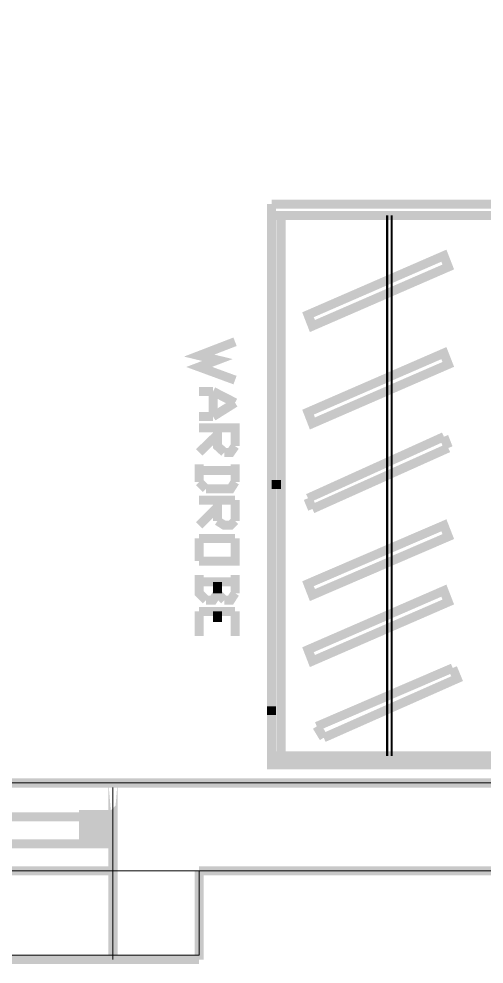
# Model space of a CAD drawing. Header units: inches. Extents: x -524 to 1067, y -71 to 1110.
# Drawn here: x 529.1 to 576.7, y 27.7 to 124.5 of the extents above; entities that cross this region are included whole.
import ezdxf

# ---------------------------------------------------------------- set-up
doc = ezdxf.new("R2010")
doc.units = ezdxf.units.IN
doc.header["$MEASUREMENT"] = 0
doc.layers.add('H', color=7, linetype='Continuous')
doc.layers.add('P', color=7, linetype='Continuous')
doc.layers.add('wall', color=16, linetype='Continuous', lineweight=20)

msp = doc.modelspace()

# ---------------------------------------------------------------- hatches: boundary and pattern name
at = {"layer": 'H', "linetype": 'Continuous'}
msp.add_hatch(color=256, dxfattribs=at).paths.add_polyline_path([(535.7663677236947, 39.91769485396431), (535.7663677236947, 42.94706030093049), (538.792083332773, 42.94706030093049), (538.792083332773, 39.91769485396431), (535.7663677236947, 39.91769485396431)])

# ---------------------------------------------------------------- linework, layer by layer
at = {"layer": 'P'}
for points, const_width in [([(554.9499156625552, 54.08271569694718), (554.9499156625552, 105.5235308891658)], 0.927058823529412), ([(579.0935932910868, 105.5235308891658), (554.9499156625552, 105.5235308891658)], 0.927058823529412), ([(579.0935932910868, 104.3628824408101), (554.9499156625552, 104.3628824408101)], 0.927058823529412), ([(555.9171227028514, 53.18120573863315), (555.9171227028514, 104.3628824408101)], 0.927058823529412), ([(566.7936396088267, 48.99849151908705), (566.7936396088267, 104.3628824408101)], 0.2335896248263085), ([(567.2462195069277, 48.99849151908705), (567.2462195069277, 104.3628824408101)], 0.2299397869383975), ([(572.5895821748295, 100.2422154653585), (558.6836998218882, 94.19078424720196), (559.1326298821014, 93.03378563673412), (573.0385122350424, 99.08521685489069), (572.5895821748295, 100.2422154653585)], 0.927058823529412), ([(551.2161315032222, 91.42420712816539), (547.5443945879836, 90.00807002765586), (549.4131115865941, 89.55549012955491), (547.5443945879836, 88.84742157930015), (551.2161315032222, 87.49698156077304)], 0.927058823529412), ([(572.5895821748295, 90.26355867980962), (558.6836998218882, 84.21212746165305), (559.1326298821014, 83.05512885118527), (573.0385122350424, 89.10656006934184), (572.5895821748295, 90.26355867980962)], 0.927058823529412), ([(547.5443945879836, 86.33633311241732), (548.964181526381, 86.33633311241732)], 0.927058823529412), ([(548.964181526381, 86.33633311241732), (551.2161315032222, 85.17933450194948)], 0.927058823529412), ([(548.964181526381, 86.33633311241732), (548.964181526381, 83.76319740144004)], 0.927058823529412), ([(551.2161315032222, 85.17933450194948), (548.964181526381, 83.76319740144004)], 0.927058823529412), ([(548.964181526381, 83.76319740144004), (547.5443945879836, 83.76319740144004)], 0.927058823529412), ([(547.5443945879836, 82.60254895308432), (551.2161315032222, 82.60254895308432), (551.2161315032222, 80.73748179236178)], 0.927058823529412), ([(549.4131115865941, 81.89448040282956), (547.5443945879836, 80.0914604862015)], 0.927058823529412), ([(550.1211801368488, 80.0914604862015), (549.4131115865941, 80.73748179236178), (549.4131115865941, 82.60254895308432)], 0.927058823529412), ([(572.5895821748295, 81.70103899477023), (558.6836998218882, 75.39411912445992)], 0.927058823529412), ([(573.0385122350424, 80.54404038430245), (572.5895821748295, 81.70103899477023)], 0.927058823529412), ([(551.2161315032222, 80.73748179236178), (550.7635516051212, 80.0914604862015), (550.1211801368488, 80.0914604862015)], 0.927058823529412), ([(559.1326298821014, 74.29916775808661), (573.0385122350424, 80.54404038430245)], 0.927058823529412), ([(547.5443945879836, 78.86876479375131), (547.5443945879836, 77.06574487712324)], 0.927058823529412), ([(551.2161315032222, 78.2263933254789), (547.5443945879836, 78.2263933254789)], 0.927058823529412), ([(551.2161315032222, 77.06574487712324), (551.2161315032222, 78.86876479375131)], 0.927058823529412), ([(547.5443945879836, 77.06574487712324), (548.2524631382385, 76.35767632686843)], 0.927058823529412), ([(548.2524631382385, 76.35767632686843), (550.7635516051212, 76.35767632686843), (551.2161315032222, 77.06574487712324)], 0.927058823529412), ([(555.9171227028514, 76.81025622496944), (554.9499156625552, 76.81025622496944)], 0.927058823529412), ([(547.5443945879836, 75.20067771640065), (551.2161315032222, 75.20067771640065)], 0.927058823529412), ([(549.4131115865941, 73.07647206563638), (549.4131115865941, 75.20067771640065)], 0.927058823529412), ([(551.2161315032222, 75.20067771640065), (551.2161315032222, 73.07647206563638)], 0.927058823529412), ([(558.6836998218882, 75.39411912445992), (559.1326298821014, 74.29916775808661)], 0.927058823529412), ([(549.4131115865941, 74.49260916614588), (547.5443945879836, 72.62389216753542)], 0.927058823529412), ([(551.2161315032222, 73.07647206563638), (550.7635516051212, 72.62389216753542), (550.1211801368488, 72.62389216753542), (549.4131115865941, 73.07647206563638)], 0.927058823529412), ([(572.5895821748295, 72.62389216753542), (558.6836998218882, 66.63815803136131), (559.1326298821014, 65.47750958300554), (573.0385122350424, 71.46689355706764), (572.5895821748295, 72.62389216753542)], 0.927058823529412), ([(547.5443945879836, 71.2734521490083), (551.2161315032222, 71.2734521490083)], 0.927058823529412), ([(551.2161315032222, 71.2734521490083), (551.2161315032222, 68.95580509018481), (547.5443945879836, 68.95580509018481)], 0.927058823529412), ([(547.5443945879836, 68.95580509018481), (547.5443945879836, 71.2734521490083)], 0.927058823529412), ([(547.5443945879836, 67.5396679896753), (547.5443945879836, 65.67095099106483), (548.2524631382385, 64.96288244081012)], 0.927058823529412), ([(551.2161315032222, 65.67095099106483), (551.2161315032222, 67.5396679896753)], 0.927058823529412), ([(551.2161315032222, 66.83159943942059), (547.5443945879836, 66.83159943942059)], 0.927058823529412), ([(549.4131115865941, 65.67095099106483), (549.4131115865941, 66.83159943942059)], 0.927058823529412), ([(548.2524631382385, 64.96288244081012), (548.964181526381, 64.96288244081012), (549.4131115865941, 65.67095099106483)], 0.927058823529412), ([(549.4131115865941, 65.67095099106483), (550.1211801368488, 64.96288244081012)], 0.927058823529412), ([(550.1211801368488, 64.96288244081012), (550.7635516051212, 64.96288244081012), (551.2161315032222, 65.67095099106483)], 0.927058823529412), ([(572.5895821748295, 65.9300894811065), (558.6836998218882, 59.87865826294999), (559.1326298821014, 58.71800981459423), (573.0385122350424, 64.76944103275085), (572.5895821748295, 65.9300894811065)], 0.927058823529412), ([(547.5443945879836, 63.80588383034228), (551.2161315032222, 63.80588383034228)], 0.927058823529412), ([(547.5443945879836, 63.80588383034228), (547.5443945879836, 61.29479536345946)], 0.927058823529412), ([(549.4131115865941, 63.80588383034228), (549.4131115865941, 62.71093246396897)], 0.927058823529412), ([(551.2161315032222, 63.80588383034228), (551.2161315032222, 61.29479536345946)], 0.927058823529412), ([(573.4910921331434, 58.00994126433952), (559.5852097802024, 52.02420712816531)], 0.927058823529412), ([(560.293278330457, 50.86355867980965), (573.9400221933565, 56.91498989796616), (573.4910921331434, 58.00994126433952)], 0.927058823529412), ([(554.9499156625552, 53.18120573863315), (554.9499156625552, 54.08271569694718)], 0.927058823529412), ([(579.0935932910868, 48.09698156077302), (554.9499156625552, 48.09698156077302), (554.9499156625552, 53.18120573863315)], 0.927058823529412), ([(555.9171227028514, 53.18120573863315), (555.9171227028514, 48.99849151908705)], 0.927058823529412), ([(559.5852097802024, 52.02420712816531), (560.293278330457, 50.86355867980965)], 0.927058823529412), ([(579.0935932910868, 48.99849151908705), (554.9499156625552, 48.99849151908705)], 0.927058823529412), ([(444.8598554494934, 46.22826456216255), (579.7359647593594, 46.22826456216255)], 0.927058823529412), ([(538.7263862507905, 46.22826456216255), (538.7263862507905, 35.34809781829967), (538.7263862507905, 46.22826456216255)], 0.927058823529412), ([(538.7263862507905, 39.98339193594671), (538.7263862507905, 43.00910754502497), (535.7006706417121, 39.98339193594671), (538.7263862507905, 39.98339193594671)], 0.927058823529412), ([(490.763866565751, 42.75361889287122), (538.7263862507905, 42.75361889287122)], 0.927058823529412), ([(538.7263862507905, 43.00910754502497), (535.7006706417121, 39.98339193594671)], 0.927058823529412), ([(535.7006706417121, 39.98339193594671), (535.7006706417121, 43.00910754502497), (538.7263862507905, 43.00910754502497)], 0.927058823529412), ([(536.1496007019252, 42.75361889287122), (536.1496007019252, 39.98339193594671)], 0.927058823529412), ([(538.7263862507905, 39.98339193594671), (490.763866565751, 39.98339193594671)], 0.927058823529412), ([(526.6855710585719, 37.21681481691014), (490.763866565751, 37.21681481691014), (538.7263862507905, 37.21681481691014)], 0.927058823529412), ([(490.763866565751, 37.21681481691014), (538.7263862507905, 37.21681481691014)], 0.927058823529412), ([(511.6226900951629, 37.21681481691014), (538.7263862507905, 37.21681481691014)], 0.927058823529412), ([(538.7263862507905, 37.21681481691014), (529.9047280757095, 37.21681481691014)], 0.927058823529412), ([(538.7263862507905, 37.21681481691014), (529.9047280757095, 37.21681481691014)], 0.927058823529412), ([(538.7263862507905, 37.21681481691014), (538.7263862507905, 28.13966798967532)], 0.927058823529412), ([(547.5443945879836, 37.21681481691014), (599.4341398404151, 37.21681481691014), (604.5877109381458, 37.21681481691014)], 0.927058823529412), ([(547.5443945879836, 37.21681481691014), (547.5443945879836, 28.13966798967532)], 0.927058823529412), ([(481.7524168204989, 28.13966798967532), (547.5443945879836, 28.13966798967532)], 0.927058823529412)]:
    msp.add_lwpolyline(points, dxfattribs=dict(at, const_width=const_width))
at = {"layer": 'wall'}
msp.add_lwpolyline([(435.8484057042413, 37.21681481691014), (637.6771412299477, 37.21681481691016), (637.6771412299477, 210.9746471466925), (435.8484057042413, 210.9746471466925)], close=True, dxfattribs=at)
for points in [[(579.7359647593594, 46.22826456216254), (444.8598554494934, 46.22826456216254), (444.8598554494934, 205.8904229688324), (632.8484057042413, 205.8904229688324), (632.8484057042413, 164.1727759100088)], [(538.7263869283536, 28.13966798967532), (538.7263869283536, 45.77391080481724)], [(481.7524168204989, 37.21681481691014), (481.7524168204989, 28.59402174702063), (547.5443945879836, 28.59402174702063), (547.5443945879836, 37.21681481691014)]]:
    msp.add_lwpolyline(points, dxfattribs=at)

doc.saveas('drawing.dxf')
